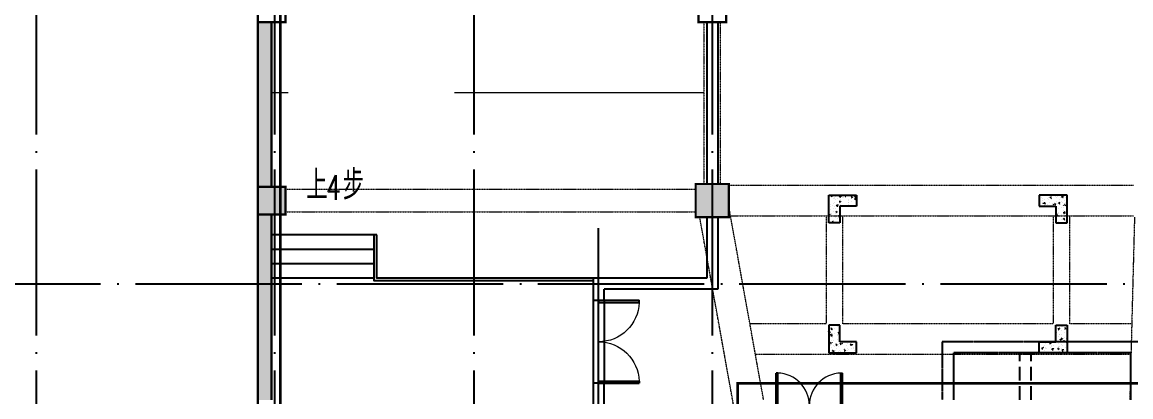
# Model space of a CAD drawing. Extents: x 290727 to 13733020, y 1731457 to 3643100.
# Drawn here: x 514962 to 534963, y 2209635 to 2216405 of the extents above; entities that cross this region are included whole.
import ezdxf

# ---------------------------------------------------------------- set-up
doc = ezdxf.new("R2010")
doc.units = 0
doc.header["$LTSCALE"] = 10
for name, pattern in [('DASH', [0.35, 0.25, -0.1]), ('DASHED', [0.75, 0.5, -0.25]), ('DOTE', [2.42, 2, -0.2, 0.02, -0.2]), ('虚线', [750, 450, -300])]:
    doc.linetypes.add(name, pattern=pattern)
doc.layers.get('0').update_dxf_attribs({"linetype": 'CONTINUOUS'})
for name, color, linetype in [('BEAM_DASH', 144, 'DASHED'), ('COLU', 2, 'CONTINUOUS'), ('COLUMN', 9, 'CONTINUOUS'), ('DIM_SYMB', 3, 'CONTINUOUS'), ('DOTE', 8, 'DOTE'), ('PUB_HATCH', 8, 'CONTINUOUS'), ('PUB_TEXT', 7, 'CONTINUOUS'), ('STAIR', 2, 'CONTINUOUS'), ('WALL', 255, 'CONTINUOUS'), ('WINDOW', 4, 'CONTINUOUS'), ('作业图', 4, 'CONTINUOUS'), ('回家路线', 4, 'CONTINUOUS'), ('文字', 4, 'CONTINUOUS'), ('梁上柱', 40, 'CONTINUOUS'), ('防火分区示意线', 4, 'CONTINUOUS'), ('防火分区线', 7, 'CONTINUOUS')]:
    doc.layers.add(name, color=color, linetype=linetype)
doc.layers.add('DIM_MODI', color=6, linetype='CONTINUOUS', plot=False)
doc.layers.add('板加腋边线', color=253, linetype='虚线', lineweight=18)
doc.layers.get('0').off()
doc.styles.add('_TCH_DIM', font='SIMPLEX', dxfattribs={"bigfont": 'GBCBIG'})

# ---------------------------------------------------------------- blocks, each defined once
blk = doc.blocks.new('A$C55C93FC2')
at = {"layer": 'DOTE', "linetype": 'DOTE', "ltscale": 150}
for p, q in [((30284.1, 127235.5), (30284.1, 12200)), ((34584.1, 127235.5), (34584.1, 80242.4)), ((38184.1, 127235.5), (38184.1, 12200)), ((42484.1, 127235.5), (42484.1, 12200)), ((10299.5, 85242.4), (107472.3, 85242.4))]:
    blk.add_line(p, q, dxfattribs=at)
blk = doc.blocks.new('$DorLib2D$00000002')
for p, q in [((-0.5, 0), (-0.5, 0.4875)), ((-0.475, 0.4875), (-0.5, 0.4875)), ((-0.475, 0), (-0.475, 0.4875)), ((0.475, 0), (0.475, 0.4875)), ((0.475, 0.4875), (0.5, 0.4875)), ((0.5, 0), (0.5, 0.4875)), ((-0.5, 0), (-0.475, 0)), ((0.5, 0), (0.475, 0))]:
    blk.add_line(p, q)
at = {"lineweight": 13}
for centre, start, end in [((-0.4875, 0), 0, 88.53072), ((0.4875, 0), 91.46928, 180)]:
    blk.add_arc(centre, 0.4875, start, end, dxfattribs=at)
blk = doc.blocks.new('_FZH')
blk.add_lwpolyline([(-0.5, -0.5), (0.5, -0.5), (0.5, 0.5), (-0.5, 0.5)], close=True)
at = {"layer": 'PUB_HATCH'}
blk.add_solid([(-0.5, -0.5), (0.5, -0.5), (-0.5, 0.5), (0.5, 0.5)], dxfattribs=at)
blk = doc.blocks.new('车库建筑作业图')
at = {"layer": 'PUB_HATCH', "linetype": 'Continuous'}
for points in [[(519212, 2213230), (519212, 2213430), (519462, 2213430), (519462, 2216405), (519212, 2216405), (519212, 2213230)], [(519212, 2209330), (519212, 2209580), (519462, 2209580), (519462, 2212930), (519212, 2212930), (519212, 2213230), (519212, 2213230), (519212, 2209330)]]:
    blk.add_hatch(color=256, dxfattribs=at).paths.add_polyline_path(points)
at = {"layer": 'DIM_MODI', "linetype": 'Continuous'}
blk.add_line((519212, 2207180), (519212, 2227880), dxfattribs=at)
at = {"layer": 'DIM_SYMB', "linetype": 'Continuous'}
blk.add_lwpolyline([(520562, 2213038, 0, 0, 0), (520562, 2212230, 120, 0, 0), (520562, 2211780, 0, 0, 0)], format="xyseb", dxfattribs=at)
at = {"layer": 'DOTE', "linetype": 'Continuous', "ltscale": 150}
blk.add_line((525361, 2206180), (525361, 2212680), dxfattribs=at)
at = {"layer": 'STAIR'}
for p, q in [((521312, 2212560), (519462, 2212560)), ((521362, 2212560), (519462, 2212560)), ((521312, 2212300), (519462, 2212300)), ((521312, 2212040), (519462, 2212040)), ((521312, 2211780), (519462, 2211780))]:
    blk.add_line(p, q, dxfattribs=at)
at = {"layer": 'STAIR', "flags": 128}
for points in [[(525261, 2211730), (521312, 2211730), (521312, 2212560)], [(525261, 2211780), (521362, 2211780), (521362, 2212560)]]:
    blk.add_lwpolyline(points, dxfattribs=at)
at = {"layer": 'WALL', "linetype": 'Continuous'}
for p, q in [((519212, 2216405), (519212, 2213230)), ((519462, 2216405), (519462, 2213430)), ((527312, 2216405), (527312, 2213480)), ((527512, 2216405), (527512, 2213480)), ((519212, 2213230), (519212, 2209330)), ((519462, 2212930), (519462, 2209580)), ((527312, 2212880), (527312, 2211780)), ((527512, 2212880), (527512, 2211580)), ((525261, 2211780), (525261, 2211380)), ((527312, 2211780), (525261, 2211780)), ((525461, 2211380), (525461, 2211580)), ((527512, 2211580), (525461, 2211580)), ((525261, 2211380), (525461, 2211380)), ((525461, 2209880), (525261, 2209880)), ((525261, 2209880), (525261, 2207180)), ((525461, 2207180), (525461, 2209880))]:
    blk.add_line(p, q, dxfattribs=at)
at = {"layer": 'WALL', "linetype": 'DASH'}
for p, q in [((531562, 2210630), (531562, 2209580)), ((535162, 2210630), (531562, 2210630)), ((531762, 2210430), (531762, 2209580)), ((534962, 2210430), (531762, 2210430)), ((534962, 2209580), (534962, 2210430))]:
    blk.add_line(p, q, dxfattribs=at)
at = {"layer": 'WINDOW', "linetype": 'Continuous'}
for p, q in [((525261, 2211380), (525261, 2209880)), ((525461, 2211380), (525461, 2209880))]:
    blk.add_line(p, q, dxfattribs=at)
at = {"layer": 'WINDOW', "linetype": 'DASH', "ltscale": 100}
for points in [[(532963, 2209579), (532963, 2210430)], [(533163, 2209579), (533163, 2210430)]]:
    blk.add_lwpolyline(points, dxfattribs=at)
at = {"layer": '回家路线', "linetype": 'DASH', "ltscale": 200}
blk.add_lwpolyline([(528411, 2219225, 0, 0, 0), (528411, 2210270, 0, 0, 0), (526681, 2210270, 0, 0, 0), (526681, 2205120, 0, 0, 0), (528042, 2205120, 120, 0, 0), (528492, 2205120, 0, 0, 0)], format="xyseb", dxfattribs=at)
at = {"layer": '防火分区示意线', "color": 5, "linetype": 'DASH', "ltscale": 300, "const_width": 50}
blk.add_lwpolyline([(583119, 2196280), (547869, 2196280), (547869, 2196880), (543669, 2196880), (543669, 2203380), (541369, 2203380), (541369, 2207480), (535469, 2207480), (535469, 2209880), (527869, 2209880), (527869, 2207480), (519619, 2207480), (519619, 2227480)], dxfattribs=at)
at = {"layer": '防火分区线', "linetype": 'Continuous', "flags": 128}
blk.add_lwpolyline([(582712, 2195880), (547462, 2195880), (547462, 2196480), (543262, 2196480), (543262, 2202980), (540963, 2202980), (540963, 2207080), (535062, 2207080), (535062, 2209480), (528262, 2209480), (528262, 2207080), (519212, 2207080), (519212, 2227880)], dxfattribs=at)
at = {"layer": 'COLUMN', "linetype": 'Continuous', "rotation": 270}
for p, xscale, yscale, zscale in [((527412, 2213180), 600, 600, 600), ((519462, 2213180), 500, 500, 500)]:
    blk.add_blockref('_FZH', p, dxfattribs=dict(at, xscale=xscale, yscale=yscale, zscale=zscale))
at = {"layer": 'WINDOW', "linetype": 'Continuous', "xscale": -1500, "yscale": 1500, "zscale": -1500, "rotation": 270}
blk.add_blockref('$DorLib2D$00000002', (525361, 2210630), dxfattribs=at)
at = {"layer": 'WINDOW', "xscale": 1200, "yscale": 1200, "zscale": 1200}
blk.add_blockref('$DorLib2D$00000002', (529163, 2209480), dxfattribs=at)
at = {"layer": '文字', "linetype": 'Continuous'}
blk.add_blockref('A$C55C93FC2', (484928, 2126437), dxfattribs=at)
at = {"layer": 'PUB_TEXT', "linetype": 'Continuous', "style": '_TCH_DIM'}
for s, p in [('上', (520088, 2213196)), ('步', (520746, 2213196))]:
    blk.add_text(s, height=536, dxfattribs=at).set_placement(p)
at = {"layer": 'PUB_TEXT', "linetype": 'Continuous', "style": '_TCH_DIM', "width": 0.705882}
blk.add_text('4', height=446, dxfattribs=at).set_placement((520446, 2213196))
blk = doc.blocks.new('梁图-10.22')
at = {"layer": 'BEAM_DASH', "color": 0, "lineweight": 18}
for p, q in [((-1583474, 260633), (-1583474, 257708)), ((-1583174, 257708), (-1583174, 260633)), ((-1583624, 257608), (-1591024, 257608)), ((-1581119, 257683), (-1583024, 257683)), ((-1577022, 257683), (-1581119, 257683)), ((-1575724, 257683), (-1577022, 257683)), ((-1591024, 257208), (-1583624, 257208)), ((-1582398, 253807), (-1583024, 257293)), ((-1582924, 253622), (-1583550, 257108)), ((-1583024, 257133), (-1581119, 257133)), ((-1581269, 257133), (-1581269, 255183)), ((-1581118, 257133), (-1577022, 257133)), ((-1580969, 255183), (-1580969, 257133)), ((-1577172, 257133), (-1577172, 255183)), ((-1577022, 257133), (-1575724, 257133)), ((-1576872, 255183), (-1576872, 257133)), ((-1575707, 257108), (-1575792, 253807)), ((-1581269, 255183), (-1582645, 255183)), ((-1577172, 255183), (-1580969, 255183)), ((-1575757, 255183), (-1576872, 255183)), ((-1582547, 254633), (-1581119, 254633)), ((-1581119, 254633), (-1577022, 254633)), ((-1577022, 254633), (-1575771, 254633))]:
    blk.add_line(p, q, dxfattribs=at)
at = {"layer": 'COLU', "color": 0, "const_width": 40}
for points in [[(-1591024, 261183), (-1591524, 261183), (-1591524, 260633), (-1591024, 260633)], [(-1583074, 261183), (-1583574, 261183), (-1583574, 260633), (-1583074, 260633)], [(-1591024, 257658), (-1591524, 257658), (-1591524, 257158), (-1591024, 257158)], [(-1583024, 257708), (-1583624, 257708), (-1583624, 257108), (-1583024, 257108)]]:
    blk.add_lwpolyline(points, close=True, dxfattribs=at)
at = {"layer": 'WALL', "color": 0, "const_width": 40}
for points in [[(-1591524, 260633), (-1591524, 257658)], [(-1591274, 257658), (-1591274, 260633)], [(-1591524, 257158), (-1591524, 253808)], [(-1591274, 253808), (-1591274, 257158)]]:
    blk.add_lwpolyline(points, dxfattribs=at)
at = {"layer": '板加腋边线', "color": 0, "lineweight": 18}
blk.add_line((-1583474, 259358), (-1591274, 259358), dxfattribs=at)
at = {"layer": '梁上柱', "color": 0, "linetype": 'Continuous'}
for p, q in [((-1581224, 257508), (-1580724, 257508)), ((-1581224, 257008), (-1581224, 257508)), ((-1581182, 257495), (-1581164, 257501)), ((-1581179, 257493), (-1581166, 257485)), ((-1581166, 257484), (-1581161, 257499)), ((-1581166, 257488), (-1581166, 257488)), ((-1581138, 257438), (-1581138, 257438)), ((-1581126, 257440), (-1581126, 257440)), ((-1581121, 257465), (-1581121, 257465)), ((-1581116, 257505), (-1581114, 257508)), ((-1581111, 257504), (-1581096, 257503)), ((-1581105, 257432), (-1581105, 257432)), ((-1581062, 257449), (-1581062, 257449)), ((-1581026, 257479), (-1581006, 257499)), ((-1581026, 257481), (-1581003, 257478)), ((-1581003, 257475), (-1581006, 257499)), ((-1581002, 257433), (-1581002, 257433)), ((-1580992, 257482), (-1580992, 257482)), ((-1580966, 257461), (-1580966, 257461)), ((-1580957, 257458), (-1580957, 257458)), ((-1580934, 257489), (-1580922, 257504)), ((-1580929, 257488), (-1580914, 257487)), ((-1580911, 257498), (-1580912, 257508)), ((-1580867, 257427), (-1580867, 257427)), ((-1580863, 257416), (-1580863, 257416)), ((-1580860, 257501), (-1580860, 257501)), ((-1580817, 257474), (-1580799, 257481)), ((-1580814, 257473), (-1580801, 257465)), ((-1580809, 257483), (-1580809, 257483)), ((-1580806, 257482), (-1580806, 257482)), ((-1580801, 257464), (-1580796, 257479)), ((-1580755, 257437), (-1580735, 257457)), ((-1580755, 257439), (-1580732, 257436)), ((-1580752, 257473), (-1580740, 257488)), ((-1580747, 257472), (-1580731, 257471)), ((-1580742, 257491), (-1580742, 257491)), ((-1580732, 257433), (-1580735, 257457)), ((-1580733, 257434), (-1580733, 257434)), ((-1580728, 257482), (-1580731, 257498)), ((-1580731, 257421), (-1580731, 257421)), ((-1580724, 257508), (-1580724, 257308)), ((-1577424, 257508), (-1577424, 257308)), ((-1576924, 257508), (-1577424, 257508)), ((-1577391, 257469), (-1577391, 257469)), ((-1577365, 257438), (-1577365, 257438)), ((-1577363, 257416), (-1577363, 257416)), ((-1577337, 257435), (-1577337, 257435)), ((-1577284, 257508), (-1577284, 257506)), ((-1577277, 257508), (-1577283, 257502)), ((-1577277, 257453), (-1577277, 257453)), ((-1577267, 257429), (-1577267, 257429)), ((-1577255, 257464), (-1577255, 257464)), ((-1577235, 257456), (-1577235, 257456)), ((-1577223, 257472), (-1577228, 257457)), ((-1577204, 257458), (-1577222, 257451)), ((-1577209, 257463), (-1577221, 257472)), ((-1577204, 257438), (-1577204, 257438)), ((-1577202, 257429), (-1577202, 257429)), ((-1577128, 257478), (-1577128, 257478)), ((-1577120, 257458), (-1577120, 257458)), ((-1577103, 257475), (-1577103, 257475)), ((-1577066, 257424), (-1577066, 257424)), ((-1577043, 257459), (-1577043, 257459)), ((-1576995, 257486), (-1577018, 257489)), ((-1577015, 257488), (-1577013, 257464)), ((-1576992, 257480), (-1577012, 257460)), ((-1576996, 257508), (-1576999, 257505)), ((-1576984, 257452), (-1576984, 257452)), ((-1576980, 257503), (-1576980, 257503)), ((-1576977, 257407), (-1576977, 257407)), ((-1576974, 257491), (-1576974, 257491)), ((-1576947, 257471), (-1576947, 257471)), ((-1576931, 257418), (-1576931, 257418)), ((-1576924, 257008), (-1576924, 257508)), ((-1581224, 257311), (-1581223, 257315)), ((-1581196, 257248), (-1581196, 257248)), ((-1581193, 257340), (-1581193, 257340)), ((-1581187, 257309), (-1581187, 257309)), ((-1581157, 257318), (-1581157, 257318)), ((-1581134, 257274), (-1581134, 257274)), ((-1581130, 257212), (-1581130, 257212)), ((-1581129, 257348), (-1581129, 257348)), ((-1581127, 257296), (-1581127, 257296)), ((-1581124, 257381), (-1581124, 257381)), ((-1581100, 257261), (-1581100, 257261)), ((-1581092, 257208), (-1581074, 257215)), ((-1581089, 257207), (-1581076, 257198)), ((-1581081, 257314), (-1581069, 257328)), ((-1581076, 257313), (-1581061, 257312)), ((-1581076, 257198), (-1581071, 257213)), ((-1581058, 257323), (-1581060, 257339)), ((-1581052, 257303), (-1581052, 257303)), ((-1581033, 257361), (-1581033, 257361)), ((-1581030, 257392), (-1581012, 257399)), ((-1581027, 257391), (-1581015, 257383)), ((-1581024, 257308), (-1581024, 257008)), ((-1580724, 257308), (-1581024, 257308)), ((-1581014, 257382), (-1581009, 257397)), ((-1581008, 257343), (-1581008, 257343)), ((-1580998, 257313), (-1580998, 257313)), ((-1580995, 257397), (-1580995, 257397)), ((-1580890, 257308), (-1580887, 257312)), ((-1580876, 257308), (-1580878, 257323)), ((-1580872, 257382), (-1580872, 257382)), ((-1580866, 257332), (-1580866, 257332)), ((-1580860, 257369), (-1580860, 257369)), ((-1580809, 257391), (-1580809, 257391)), ((-1580736, 257349), (-1580736, 257349)), ((-1577422, 257381), (-1577424, 257383)), ((-1577417, 257376), (-1577424, 257374)), ((-1577424, 257308), (-1577124, 257308)), ((-1577368, 257353), (-1577368, 257353)), ((-1577349, 257366), (-1577346, 257351)), ((-1577319, 257362), (-1577334, 257364)), ((-1577334, 257329), (-1577334, 257329)), ((-1577316, 257361), (-1577328, 257346)), ((-1577328, 257338), (-1577328, 257338)), ((-1577270, 257337), (-1577270, 257337)), ((-1577238, 257371), (-1577238, 257371)), ((-1577180, 257364), (-1577180, 257364)), ((-1577167, 257350), (-1577164, 257335)), ((-1577137, 257347), (-1577152, 257348)), ((-1577133, 257345), (-1577146, 257330)), ((-1577124, 257308), (-1577124, 257008)), ((-1577119, 257308), (-1577119, 257308)), ((-1577116, 257294), (-1577116, 257294)), ((-1577112, 257221), (-1577112, 257221)), ((-1577110, 257358), (-1577110, 257358)), ((-1577109, 257306), (-1577109, 257306)), ((-1577106, 257390), (-1577106, 257390)), ((-1577081, 257271), (-1577081, 257271)), ((-1577072, 257370), (-1577077, 257354)), ((-1577057, 257361), (-1577070, 257370)), ((-1577052, 257356), (-1577070, 257349)), ((-1577031, 257389), (-1577031, 257389)), ((-1577017, 257279), (-1577017, 257279)), ((-1577014, 257371), (-1577014, 257371)), ((-1576985, 257335), (-1576982, 257319)), ((-1576984, 257237), (-1576984, 257237)), ((-1576981, 257322), (-1576981, 257322)), ((-1576980, 257288), (-1576980, 257288)), ((-1576971, 257333), (-1576971, 257333)), ((-1576955, 257331), (-1576970, 257332)), ((-1576951, 257329), (-1576963, 257314)), ((-1576950, 257379), (-1576950, 257379)), ((-1576924, 257256), (-1576925, 257252)), ((-1581224, 257144), (-1581216, 257153)), ((-1581024, 257008), (-1581224, 257008)), ((-1581223, 257138), (-1581208, 257137)), ((-1581204, 257148), (-1581207, 257164)), ((-1581167, 257167), (-1581167, 257167)), ((-1581166, 257161), (-1581166, 257161)), ((-1581154, 257024), (-1581136, 257031)), ((-1581152, 257044), (-1581152, 257044)), ((-1581151, 257023), (-1581138, 257014)), ((-1581138, 257013), (-1581133, 257029)), ((-1581136, 257043), (-1581136, 257043)), ((-1581133, 257127), (-1581133, 257127)), ((-1581106, 257111), (-1581106, 257111)), ((-1581102, 257174), (-1581102, 257174)), ((-1581098, 257010), (-1581098, 257010)), ((-1581073, 257082), (-1581073, 257082)), ((-1581046, 257123), (-1581034, 257137)), ((-1581041, 257122), (-1581025, 257121)), ((-1581024, 257141), (-1581025, 257148)), ((-1577119, 257177), (-1577124, 257180)), ((-1577114, 257172), (-1577124, 257168)), ((-1577124, 257008), (-1576924, 257008)), ((-1577118, 257052), (-1577118, 257052)), ((-1577102, 257155), (-1577117, 257157)), ((-1577115, 257137), (-1577115, 257137)), ((-1577098, 257154), (-1577110, 257139)), ((-1577084, 257193), (-1577084, 257193)), ((-1577084, 257179), (-1577084, 257179)), ((-1577080, 257029), (-1577080, 257029)), ((-1577032, 257067), (-1577032, 257067)), ((-1577031, 257159), (-1577031, 257159)), ((-1576990, 257100), (-1576990, 257100)), ((-1576990, 257068), (-1576990, 257068)), ((-1576987, 257153), (-1576987, 257153)), ((-1576982, 257083), (-1576987, 257068)), ((-1576962, 257196), (-1576984, 257200)), ((-1576982, 257199), (-1576979, 257175)), ((-1576981, 257182), (-1576981, 257182)), ((-1576967, 257075), (-1576980, 257083)), ((-1576963, 257070), (-1576980, 257063)), ((-1576959, 257191), (-1576978, 257170)), ((-1576971, 257012), (-1576971, 257012)), ((-1576961, 257013), (-1576961, 257013)), ((-1576949, 257188), (-1576949, 257188)), ((-1576949, 257143), (-1576946, 257128)), ((-1576944, 257024), (-1576944, 257024)), ((-1576924, 257140), (-1576935, 257141)), ((-1576924, 257128), (-1576928, 257123)), ((-1581024, 255158), (-1581224, 255158)), ((-1581224, 255158), (-1581224, 254658)), ((-1581224, 255038), (-1581220, 255043)), ((-1581224, 255026), (-1581213, 255025)), ((-1581203, 255142), (-1581203, 255142)), ((-1581199, 255022), (-1581201, 255038)), ((-1581187, 255153), (-1581187, 255153)), ((-1581185, 255096), (-1581167, 255103)), ((-1581181, 255091), (-1581168, 255083)), ((-1581177, 255154), (-1581177, 255154)), ((-1581166, 255083), (-1581161, 255098)), ((-1581161, 255013), (-1581161, 255013)), ((-1581158, 255098), (-1581158, 255098)), ((-1581157, 255066), (-1581157, 255066)), ((-1581117, 255007), (-1581117, 255007)), ((-1581116, 255098), (-1581116, 255098)), ((-1581068, 255137), (-1581068, 255137)), ((-1581050, 255012), (-1581037, 255027)), ((-1581046, 255010), (-1581031, 255009)), ((-1581033, 255029), (-1581033, 255029)), ((-1581030, 255114), (-1581030, 255114)), ((-1581024, 254858), (-1581024, 255158)), ((-1577124, 255158), (-1576924, 255158)), ((-1577124, 254858), (-1577124, 255158)), ((-1577117, 255044), (-1577117, 255044)), ((-1577113, 255136), (-1577113, 255136)), ((-1577106, 255031), (-1577106, 255031)), ((-1577085, 255084), (-1577073, 255099)), ((-1577080, 255084), (-1577064, 255083)), ((-1577061, 255093), (-1577064, 255109)), ((-1577062, 255073), (-1577062, 255073)), ((-1577059, 255158), (-1577059, 255158)), ((-1577050, 255144), (-1577050, 255144)), ((-1577029, 255156), (-1577006, 255152)), ((-1577028, 255153), (-1577024, 255158)), ((-1577020, 255056), (-1577020, 255056)), ((-1577016, 255135), (-1577016, 255135)), ((-1577006, 255149), (-1577007, 255158)), ((-1576971, 255025), (-1576971, 255025)), ((-1576965, 255102), (-1576947, 255109)), ((-1576962, 255101), (-1576949, 255092)), ((-1576954, 255157), (-1576954, 255157)), ((-1576949, 255091), (-1576944, 255107)), ((-1576935, 255006), (-1576935, 255006)), ((-1576932, 255091), (-1576932, 255091)), ((-1576924, 255158), (-1576924, 254658)), ((-1581224, 254910), (-1581223, 254914)), ((-1581199, 254978), (-1581199, 254978)), ((-1581197, 254837), (-1581184, 254852)), ((-1581193, 254835), (-1581178, 254834)), ((-1581189, 254975), (-1581169, 254996)), ((-1581186, 254970), (-1581163, 254966)), ((-1581177, 254833), (-1581177, 254833)), ((-1581166, 254967), (-1581169, 254991)), ((-1581168, 254878), (-1581168, 254878)), ((-1581167, 254984), (-1581167, 254984)), ((-1581167, 254844), (-1581167, 254844)), ((-1581163, 254831), (-1581166, 254847)), ((-1581164, 254928), (-1581164, 254928)), ((-1581131, 254887), (-1581131, 254887)), ((-1581095, 254810), (-1581078, 254817)), ((-1581091, 254805), (-1581078, 254796)), ((-1581076, 254796), (-1581071, 254812)), ((-1581067, 254895), (-1581067, 254895)), ((-1581064, 254987), (-1581064, 254987)), ((-1581064, 254973), (-1581064, 254973)), ((-1581039, 254860), (-1581039, 254860)), ((-1581038, 254807), (-1581038, 254807)), ((-1581036, 254945), (-1581036, 254945)), ((-1581034, 254994), (-1581024, 254998)), ((-1581032, 254872), (-1581032, 254872)), ((-1581029, 254989), (-1581024, 254986)), ((-1581029, 254858), (-1581029, 254858)), ((-1580724, 254858), (-1581024, 254858)), ((-1581014, 254821), (-1581002, 254836)), ((-1581011, 254819), (-1580996, 254818)), ((-1580981, 254815), (-1580984, 254831)), ((-1580877, 254829), (-1580877, 254829)), ((-1580832, 254805), (-1580820, 254820)), ((-1580820, 254828), (-1580820, 254828)), ((-1580814, 254837), (-1580814, 254837)), ((-1580799, 254799), (-1580802, 254815)), ((-1580780, 254813), (-1580780, 254813)), ((-1580724, 254658), (-1580724, 254858)), ((-1577424, 254858), (-1577124, 254858)), ((-1577424, 254658), (-1577424, 254858)), ((-1577410, 254852), (-1577410, 254852)), ((-1577314, 254835), (-1577314, 254835)), ((-1577250, 254843), (-1577250, 254843)), ((-1577240, 254836), (-1577222, 254842)), ((-1577237, 254834), (-1577224, 254826)), ((-1577224, 254825), (-1577219, 254840)), ((-1577154, 254856), (-1577154, 254856)), ((-1577113, 254903), (-1577113, 254903)), ((-1577087, 254956), (-1577087, 254956)), ((-1577071, 254819), (-1577071, 254819)), ((-1577068, 254904), (-1577068, 254904)), ((-1577065, 254989), (-1577065, 254989)), ((-1577053, 254997), (-1577053, 254997)), ((-1577050, 254893), (-1577037, 254908)), ((-1577044, 254893), (-1577029, 254892)), ((-1577026, 254902), (-1577029, 254918)), ((-1577026, 254984), (-1577026, 254984)), ((-1577026, 254918), (-1577009, 254924)), ((-1577024, 254916), (-1577011, 254908)), ((-1577021, 254896), (-1577021, 254896)), ((-1577016, 254814), (-1577016, 254814)), ((-1577011, 254907), (-1577005, 254922)), ((-1576995, 254864), (-1576975, 254884)), ((-1576995, 254866), (-1576972, 254863)), ((-1576994, 254877), (-1576994, 254877)), ((-1576972, 254860), (-1576975, 254884)), ((-1576965, 254928), (-1576965, 254928)), ((-1576941, 254837), (-1576941, 254837)), ((-1576938, 254922), (-1576938, 254922)), ((-1576930, 254886), (-1576930, 254886)), ((-1576927, 254977), (-1576927, 254977)), ((-1581224, 254658), (-1580724, 254658)), ((-1581217, 254748), (-1581217, 254748)), ((-1581201, 254695), (-1581201, 254695)), ((-1581198, 254786), (-1581198, 254786)), ((-1581173, 254675), (-1581173, 254675)), ((-1581170, 254759), (-1581170, 254759)), ((-1581168, 254662), (-1581168, 254662)), ((-1581164, 254714), (-1581164, 254714)), ((-1581156, 254686), (-1581136, 254706)), ((-1581152, 254680), (-1581130, 254677)), ((-1581151, 254658), (-1581149, 254661)), ((-1581132, 254678), (-1581135, 254702)), ((-1581134, 254795), (-1581134, 254795)), ((-1581116, 254777), (-1581116, 254777)), ((-1581105, 254707), (-1581105, 254707)), ((-1581082, 254742), (-1581082, 254742)), ((-1581045, 254691), (-1581045, 254691)), ((-1581042, 254776), (-1581042, 254776)), ((-1581028, 254708), (-1581028, 254708)), ((-1581019, 254688), (-1581019, 254688)), ((-1580968, 254802), (-1580968, 254802)), ((-1580946, 254736), (-1580946, 254736)), ((-1580944, 254728), (-1580944, 254728)), ((-1580944, 254708), (-1580926, 254714)), ((-1580939, 254703), (-1580927, 254694)), ((-1580925, 254694), (-1580920, 254709)), ((-1580913, 254710), (-1580913, 254710)), ((-1580910, 254795), (-1580910, 254795)), ((-1580893, 254702), (-1580893, 254702)), ((-1580881, 254737), (-1580881, 254737)), ((-1580871, 254713), (-1580871, 254713)), ((-1580871, 254658), (-1580865, 254664)), ((-1580864, 254658), (-1580864, 254660)), ((-1580829, 254803), (-1580814, 254802)), ((-1580811, 254731), (-1580811, 254731)), ((-1580784, 254749), (-1580784, 254749)), ((-1580783, 254728), (-1580783, 254728)), ((-1580757, 254697), (-1580757, 254697)), ((-1580730, 254790), (-1580724, 254792)), ((-1580726, 254785), (-1580724, 254783)), ((-1576924, 254658), (-1577424, 254658)), ((-1577381, 254735), (-1577381, 254735)), ((-1577379, 254734), (-1577367, 254749)), ((-1577374, 254734), (-1577358, 254732)), ((-1577355, 254743), (-1577358, 254759)), ((-1577342, 254778), (-1577342, 254778)), ((-1577335, 254700), (-1577335, 254700)), ((-1577332, 254784), (-1577332, 254784)), ((-1577317, 254743), (-1577317, 254743)), ((-1577313, 254763), (-1577313, 254763)), ((-1577288, 254744), (-1577288, 254744)), ((-1577285, 254658), (-1577284, 254658)), ((-1577221, 254756), (-1577221, 254756)), ((-1577206, 254772), (-1577206, 254772)), ((-1577206, 254716), (-1577206, 254716)), ((-1577203, 254800), (-1577203, 254800)), ((-1577197, 254718), (-1577184, 254733)), ((-1577191, 254718), (-1577176, 254716)), ((-1577173, 254727), (-1577176, 254743)), ((-1577165, 254788), (-1577165, 254788)), ((-1577153, 254738), (-1577153, 254738)), ((-1577127, 254677), (-1577127, 254677)), ((-1577088, 254733), (-1577070, 254740)), ((-1577085, 254732), (-1577073, 254724)), ((-1577074, 254735), (-1577074, 254735)), ((-1577072, 254723), (-1577067, 254738)), ((-1577071, 254766), (-1577071, 254766)), ((-1577064, 254685), (-1577064, 254685)), ((-1577060, 254777), (-1577060, 254777)), ((-1577027, 254662), (-1577027, 254662)), ((-1577017, 254732), (-1577017, 254732)), ((-1577014, 254702), (-1577002, 254717)), ((-1577009, 254702), (-1576994, 254701)), ((-1576997, 254785), (-1576997, 254785)), ((-1576991, 254711), (-1576994, 254727)), ((-1576968, 254698), (-1576968, 254698)), ((-1576947, 254668), (-1576947, 254668)), ((-1576944, 254753), (-1576944, 254753)), ((-1576935, 254761), (-1576935, 254761))]:
    blk.add_line(p, q, dxfattribs=at)

msp = doc.modelspace()

# ---------------------------------------------------------------- block references
at = {"layer": '作业图', "color": 8, "linetype": 'ByBlock', "extrusion": (8.37508e-20, 6.90696e-07, 1)}
msp.add_blockref('梁图-10.22', (2110736, 1955772, 0), dxfattribs=at)
at = {"layer": '作业图', "linetype": 'Continuous'}
msp.add_blockref('车库建筑作业图', (0, 0), dxfattribs=at)

doc.saveas('drawing.dxf')
